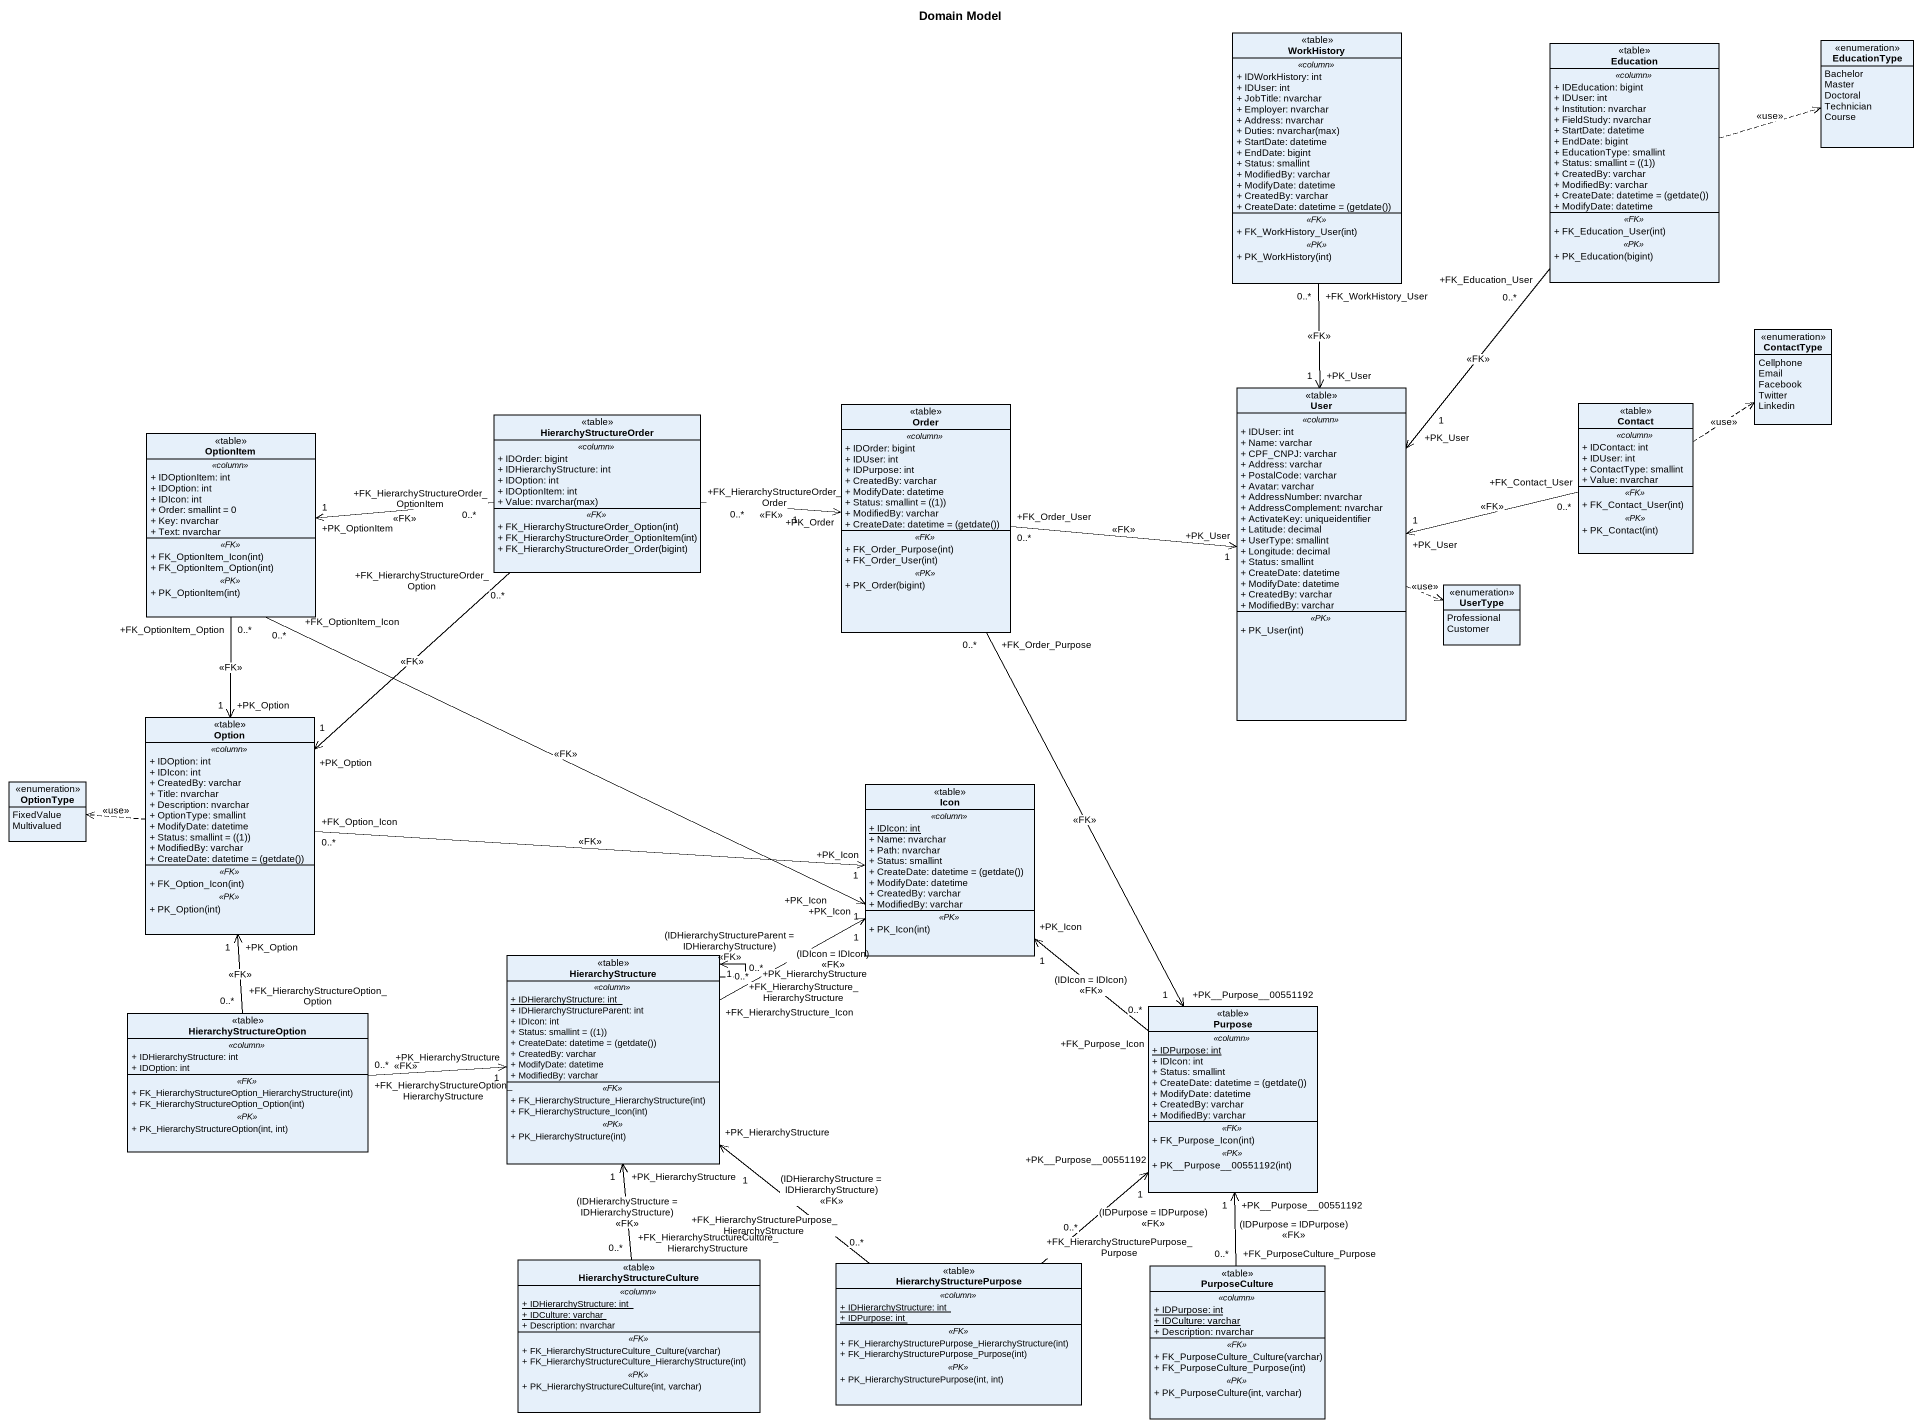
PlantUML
@startuml
title Domain Model
hide circle
hide empty members
skinparam classAttributeIconSize 0
class WorkHistory <<table>> {
  .. <<column>> ..
  + IDWorkHistory: int
  + IDUser: int
  + JobTitle: nvarchar
  + Employer: nvarchar
  + Address: nvarchar
  {field} + Duties: nvarchar(max)
  + StartDate: datetime
  + EndDate: bigint
  + Status: smallint
  + ModifiedBy: varchar
  + ModifyDate: datetime
  + CreatedBy: varchar
  {field} + CreateDate: datetime = (getdate())
  .. <<FK>> ..
  + FK_WorkHistory_User(int)
  .. <<PK>> ..
  + PK_WorkHistory(int)
}
class Education <<table>> {
  .. <<column>> ..
  + IDEducation: bigint
  + IDUser: int
  + Institution: nvarchar
  + FieldStudy: nvarchar
  + StartDate: datetime
  + EndDate: bigint
  + EducationType: smallint
  {field} + Status: smallint = ((1))
  + CreatedBy: varchar
  + ModifiedBy: varchar
  {field} + CreateDate: datetime = (getdate())
  + ModifyDate: datetime
  .. <<FK>> ..
  + FK_Education_User(int)
  .. <<PK>> ..
  + PK_Education(bigint)
}
enum EducationType {
  Bachelor
  Master
  Doctoral
  Technician
  Course
}
enum ContactType {
  Cellphone
  Email
  Facebook
  Twitter
  Linkedin
}
class HierarchyStructureOrder <<table>> {
  .. <<column>> ..
  + IDOrder: bigint
  + IDHierarchyStructure: int
  + IDOption: int
  + IDOptionItem: int
  {field} + Value: nvarchar(max)
  .. <<FK>> ..
  + FK_HierarchyStructureOrder_Option(int)
  + FK_HierarchyStructureOrder_OptionItem(int)
  + FK_HierarchyStructureOrder_Order(bigint)
}
class Order <<table>> {
  .. <<column>> ..
  + IDOrder: bigint
  + IDUser: int
  + IDPurpose: int
  + CreatedBy: varchar
  + ModifyDate: datetime
  {field} + Status: smallint = ((1))
  + ModifiedBy: varchar
  {field} + CreateDate: datetime = (getdate())
  .. <<FK>> ..
  + FK_Order_Purpose(int)
  + FK_Order_User(int)
  .. <<PK>> ..
  + PK_Order(bigint)
}
class User <<table>> {
  .. <<column>> ..
  + IDUser: int
  + Name: varchar
  + CPF_CNPJ: varchar
  + Address: varchar
  + PostalCode: varchar
  + Avatar: varchar
  + AddressNumber: nvarchar
  + AddressComplement: nvarchar
  + ActivateKey: uniqueidentifier
  + Latitude: decimal
  + UserType: smallint
  + Longitude: decimal
  + Status: smallint
  + CreateDate: datetime
  + ModifyDate: datetime
  + CreatedBy: varchar
  + ModifiedBy: varchar
  .. <<PK>> ..
  + PK_User(int)
}
class Contact <<table>> {
  .. <<column>> ..
  + IDContact: int
  + IDUser: int
  + ContactType: smallint
  + Value: nvarchar
  .. <<FK>> ..
  + FK_Contact_User(int)
  .. <<PK>> ..
  + PK_Contact(int)
}
class OptionItem <<table>> {
  .. <<column>> ..
  + IDOptionItem: int
  + IDOption: int
  + IDIcon: int
  + Order: smallint = 0
  + Key: nvarchar
  + Text: nvarchar
  .. <<FK>> ..
  + FK_OptionItem_Icon(int)
  + FK_OptionItem_Option(int)
  .. <<PK>> ..
  + PK_OptionItem(int)
}
enum UserType {
  Professional
  Customer
}
class Option <<table>> {
  .. <<column>> ..
  + IDOption: int
  + IDIcon: int
  + CreatedBy: varchar
  + Title: nvarchar
  + Description: nvarchar
  + OptionType: smallint
  + ModifyDate: datetime
  {field} + Status: smallint = ((1))
  + ModifiedBy: varchar
  {field} + CreateDate: datetime = (getdate())
  .. <<FK>> ..
  + FK_Option_Icon(int)
  .. <<PK>> ..
  + PK_Option(int)
}
enum OptionType {
  FixedValue
  Multivalued
}
class Icon <<table>> {
  .. <<column>> ..
  {static} + IDIcon: int
  + Name: nvarchar
  + Path: nvarchar
  + Status: smallint
  {field} + CreateDate: datetime = (getdate())
  + ModifyDate: datetime
  + CreatedBy: varchar
  + ModifiedBy: varchar
  .. <<PK>> ..
  + PK_Icon(int)
}
class HierarchyStructure <<table>> {
  .. <<column>> ..
  {static} + IDHierarchyStructure: int
  + IDHierarchyStructureParent: int
  + IDIcon: int
  {field} + Status: smallint = ((1))
  {field} + CreateDate: datetime = (getdate())
  + CreatedBy: varchar
  + ModifyDate: datetime
  + ModifiedBy: varchar
  .. <<FK>> ..
  + FK_HierarchyStructure_HierarchyStructure(int)
  + FK_HierarchyStructure_Icon(int)
  .. <<PK>> ..
  + PK_HierarchyStructure(int)
}
class Purpose <<table>> {
  .. <<column>> ..
  {static} + IDPurpose: int
  + IDIcon: int
  + Status: smallint
  {field} + CreateDate: datetime = (getdate())
  + ModifyDate: datetime
  + CreatedBy: varchar
  + ModifiedBy: varchar
  .. <<FK>> ..
  + FK_Purpose_Icon(int)
  .. <<PK>> ..
  + PK~__Purpose~__00551192(int)
}
class HierarchyStructureOption <<table>> {
  .. <<column>> ..
  + IDHierarchyStructure: int
  + IDOption: int
  .. <<FK>> ..
  + FK_HierarchyStructureOption_HierarchyStructure(int)
  + FK_HierarchyStructureOption_Option(int)
  .. <<PK>> ..
  + PK_HierarchyStructureOption(int, int)
}
class HierarchyStructureCulture <<table>> {
  .. <<column>> ..
  {static} + IDHierarchyStructure: int
  {static} + IDCulture: varchar
  + Description: nvarchar
  .. <<FK>> ..
  + FK_HierarchyStructureCulture_Culture(varchar)
  + FK_HierarchyStructureCulture_HierarchyStructure(int)
  .. <<PK>> ..
  + PK_HierarchyStructureCulture(int, varchar)
}
class HierarchyStructurePurpose <<table>> {
  .. <<column>> ..
  {static} + IDHierarchyStructure: int
  {static} + IDPurpose: int
  .. <<FK>> ..
  + FK_HierarchyStructurePurpose_HierarchyStructure(int)
  + FK_HierarchyStructurePurpose_Purpose(int)
  .. <<PK>> ..
  + PK_HierarchyStructurePurpose(int, int)
}
class PurposeCulture <<table>> {
  .. <<column>> ..
  {static} + IDPurpose: int
  {static} + IDCulture: varchar
  + Description: nvarchar
  .. <<FK>> ..
  + FK_PurposeCulture_Culture(varchar)
  + FK_PurposeCulture_Purpose(int)
  .. <<PK>> ..
  + PK_PurposeCulture(int, varchar)
}
WorkHistory "+FK_WorkHistory_User\n0..*" --> "+PK_User\n1" User : <<FK>>
Education .right.> EducationType : <<use>>
Education "+FK_Education_User\n0..*" --> "+PK_User\n1" User : <<FK>>
HierarchyStructureOrder "+FK_HierarchyStructureOrder_Order\n0..*" -right-> "+PK_Order\n1" Order : <<FK>>
HierarchyStructureOrder "+FK_HierarchyStructureOrder_OptionItem\n0..*" -left-> "+PK_OptionItem\n1" OptionItem : <<FK>>
HierarchyStructureOrder "+FK_HierarchyStructureOrder_Option\n0..*" --> "+PK_Option\n1" Option : <<FK>>
Order "+FK_Order_User\n0..*" -right-> "+PK_User\n1" User : <<FK>>
Order "+FK_Order_Purpose\n0..*" --> "+PK~__Purpose~__00551192\n1" Purpose : <<FK>>
User .right.> UserType : <<use>>
Contact .up.> ContactType : <<use>>
Contact "+FK_Contact_User\n0..*" -left-> "+PK_User\n1" User : <<FK>>
OptionItem "+FK_OptionItem_Option\n0..*" --> "+PK_Option\n1" Option : <<FK>>
OptionItem "+FK_OptionItem_Icon\n0..*" -right-> "+PK_Icon\n1" Icon : <<FK>>
Option .left.> OptionType : <<use>>
Option "+FK_Option_Icon\n0..*" -right-> "+PK_Icon\n1" Icon : <<FK>>
HierarchyStructure "+FK_HierarchyStructure_Icon\n0..*" -right-> "+PK_Icon\n1" Icon : (IDIcon = IDIcon)\n<<FK>>
HierarchyStructure "+FK_HierarchyStructure_HierarchyStructure\n0..*" --> "+PK_HierarchyStructure\n1" HierarchyStructure : (IDHierarchyStructureParent = IDHierarchyStructure)\n<<FK>>
Purpose "+FK_Purpose_Icon\n0..*" -up-> "+PK_Icon\n1" Icon : (IDIcon = IDIcon)\n<<FK>>
HierarchyStructureOption "+FK_HierarchyStructureOption_Option\n0..*" -up-> "+PK_Option\n1" Option : <<FK>>
HierarchyStructureOption "+FK_HierarchyStructureOption_HierarchyStructure\n0..*" -right-> "+PK_HierarchyStructure\n1" HierarchyStructure : <<FK>>
HierarchyStructureCulture "+FK_HierarchyStructureCulture_HierarchyStructure\n0..*" -up-> "+PK_HierarchyStructure\n1" HierarchyStructure : (IDHierarchyStructure = IDHierarchyStructure)\n<<FK>>
HierarchyStructurePurpose "+FK_HierarchyStructurePurpose_HierarchyStructure\n0..*" -up-> "+PK_HierarchyStructure\n1" HierarchyStructure : (IDHierarchyStructure = IDHierarchyStructure)\n<<FK>>
HierarchyStructurePurpose "+FK_HierarchyStructurePurpose_Purpose\n0..*" -up-> "+PK~__Purpose~__00551192\n1" Purpose : (IDPurpose = IDPurpose)\n<<FK>>
PurposeCulture "+FK_PurposeCulture_Purpose\n0..*" -up-> "+PK~__Purpose~__00551192\n1" Purpose : (IDPurpose = IDPurpose)\n<<FK>>
@enduml
